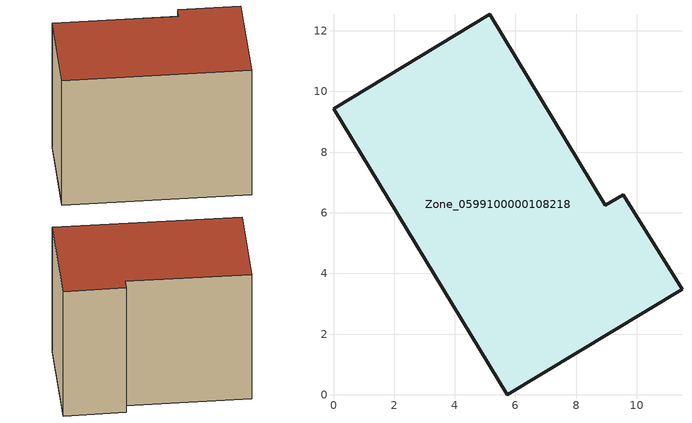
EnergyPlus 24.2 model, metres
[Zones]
Zone_0599100000108218
 floor ground (C_G): 5.73,0 0,9.43 5.15,12.55 8.96,6.24 9.55,6.6 11.49,3.48 z0
 wall outside (C_F): 5.73,0 11.49,3.48 9.55,6.6 8.96,6.24 5.15,12.55 0,9.43 5.73,0 z0:8.64
 roof outside (C_R): 0,9.43 5.73,0 11.49,3.48 9.55,6.6 8.96,6.24 5.15,12.55 z8.64
[BUILDING]
Pand.0599100000108218: North Axis=0; Terrain=City; Loads Convergence Tolerance Value=0.04; Temperature Convergence Tolerance Value=0.4; Solar Distribution=FullExterior; Maximum Number of Warmup Days=25; Minimum Number of Warmup Days=1
[Site:Location]
Rotterdam.The.Hague.AP_ZH_NLD Design_Conditions: Latitude=51.96; Longitude=4.45; Time Zone=1; Elevation=-4.5
[SITE:GROUNDTEMPERATURE:BUILDINGSURFACE]
18, 18, 18, 18, 18, 18, 18, 18, 18, 18, 18, 18
[MATERIAL] Thermal Absorptance=0.9; Solar Absorptance=0.7; Visible Absorptance=0.7
Name | Roughness | Thickness | Conductivity | Density | Specific Heat
G.TC.1946-1964 | MediumSmooth | 0.15 | 1 | 540 | 1210
F.TC.1946-1964 | Rough | 0.3 | 0.857143 | 1920 | 840
R.TC.1946-1964 | MediumRough | 0.2 | 0.235294 | 1500 | 1000
[CONSTRUCTION]
C_G: G.TC.1946-1964
C_F: F.TC.1946-1964
C_R: R.TC.1946-1964
[ZONE]
Zone_0599100000108218: Type=1; Multiplier=1; Ceiling Height=Autocalculate; Volume=Autocalculate; Floor Area=autocalculate; Part of Total Floor Area=Yes
[ZONEINFILTRATION:DESIGNFLOWRATE]
Infil_Zone_0599100000108218: Zone or ZoneList or Space or SpaceList=Zone_0599100000108218; Schedule=AlwaysOn; Design Flow Rate Calculation Method=Flow/Area; Flow Rate per Floor Area=0.003; Constant Term Coefficient=1; Temperature Term Coefficient=0; Velocity Term Coefficient=0; Velocity Squared Term Coefficient=0
[HVACTEMPLATE:ZONE:IDEALLOADSAIRSYSTEM]
Zone_0599100000108218: Maximum Heating Supply Air Temperature=50; Minimum Cooling Supply Air Temperature=13; Maximum Heating Supply Air Humidity Ratio=0.0156; Minimum Cooling Supply Air Humidity Ratio=0.0077; Heating Limit=NoLimit; Cooling Limit=NoLimit; Dehumidification Control Type=ConstantSensibleHeatRatio; Cooling Sensible Heat Ratio=0.7; Dehumidification Setpoint=60; Humidification Control Type=None; Humidification Setpoint=30; Outdoor Air Method=None; Outdoor Air Flow Rate per Person=0.00944; Outdoor Air Flow Rate per Zone Floor Area=0; Outdoor Air Flow Rate per Zone=0; Demand Controlled Ventilation Type=None; Outdoor Air Economizer Type=NoEconomizer; Heat Recovery Type=None; Sensible Heat Recovery Effectiveness=0.7; Latent Heat Recovery Effectiveness=0.65
[ZONECONTROL:THERMOSTAT]
ThermostatControl_Zone_0599100000108218: Zone or ZoneList=Zone_0599100000108218; Control Type Schedule=DualSetpointControlType; Control 1=Thermostat_Zone_0599100000108218; Temperature Difference Between Cutout And Setpoint=0
[THERMOSTATSETPOINT:DUALSETPOINT]
Thermostat_Zone_0599100000108218: Heating Setpoint Temperature Schedule=HeatingSetpoint_Zone_0599100000108218; Cooling Setpoint Temperature Schedule=CoolingSetpoint_Zone_0599100000108218
[SCHEDULE:COMPACT]
HeatingSetpoint_Zone_0599100000108218: Through: 12/31, For: AllDays, Until: 24:00, 21
CoolingSetpoint_Zone_0599100000108218: Through: 12/31, For: AllDays, Until: 24:00, 24
DualSetpointControlType: Through: 12/31, For: AllDays, Until: 24:00, 4
AlwaysOn: Through: 12/31, For: AllDays, Until: 24:00, 1
